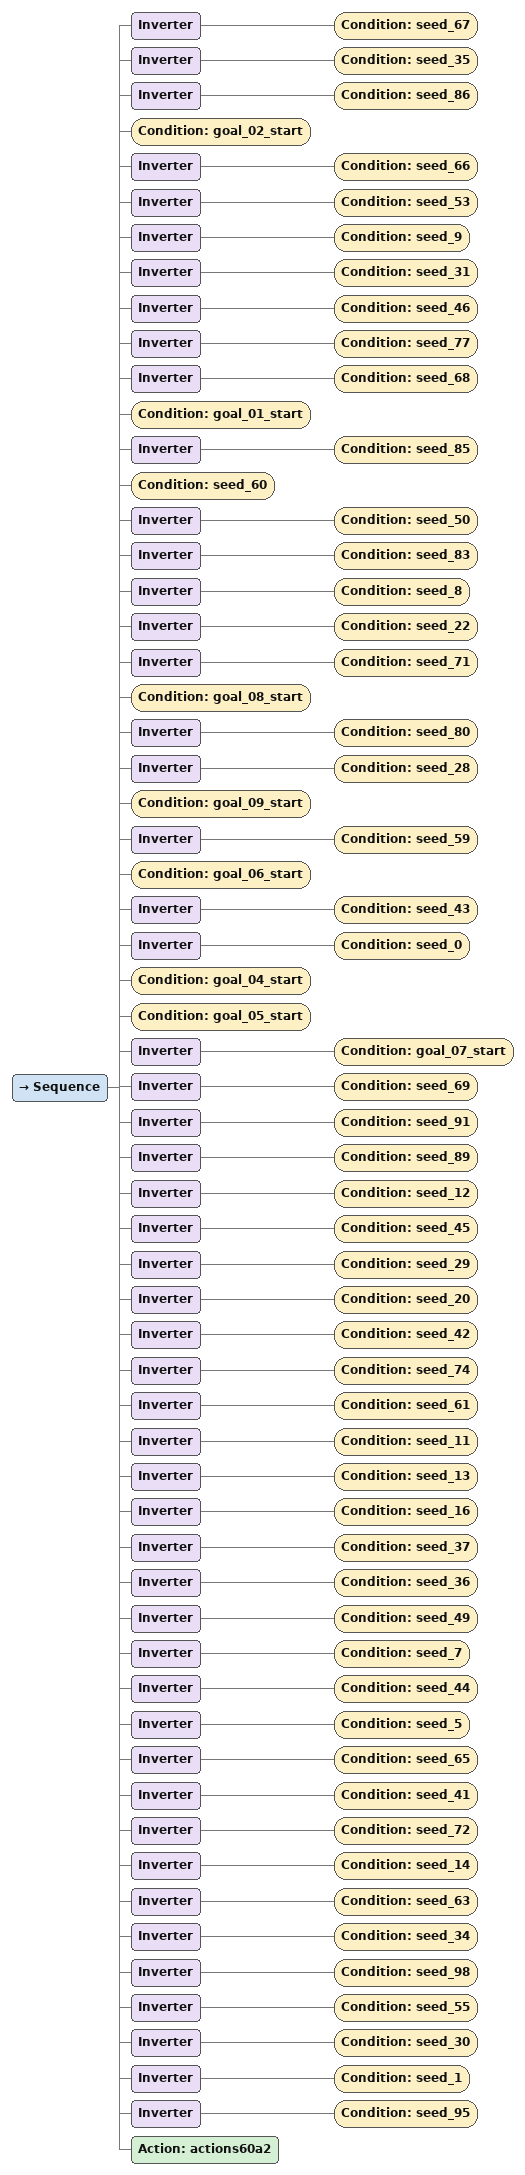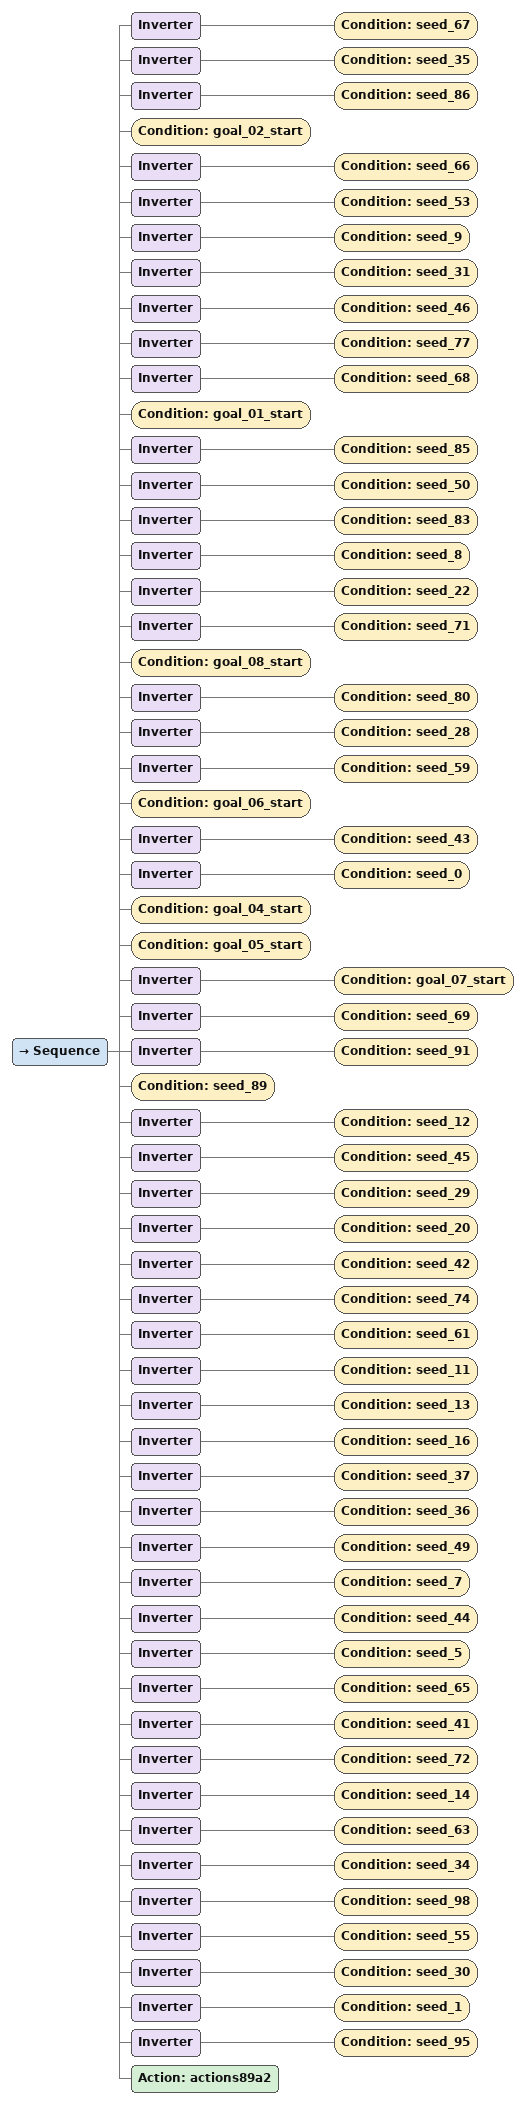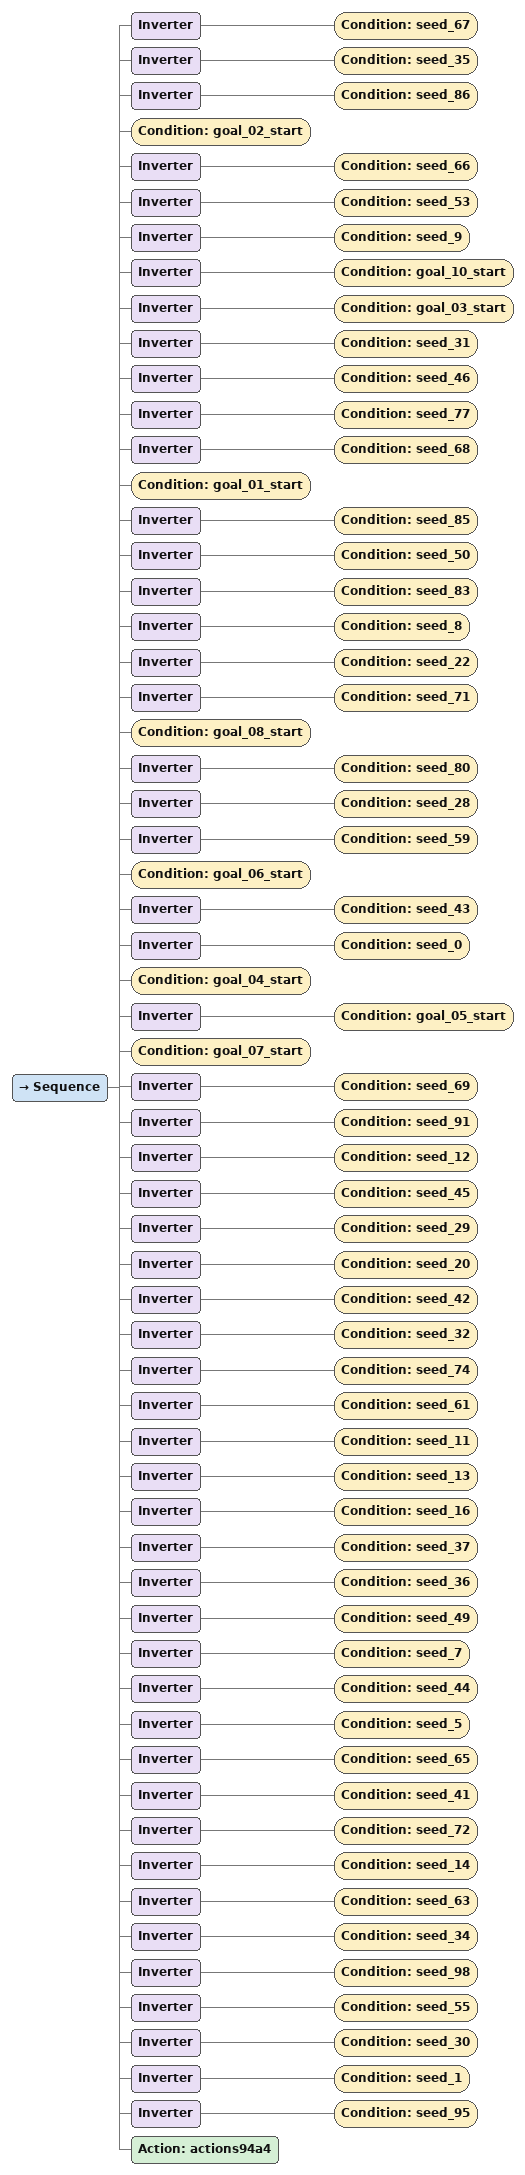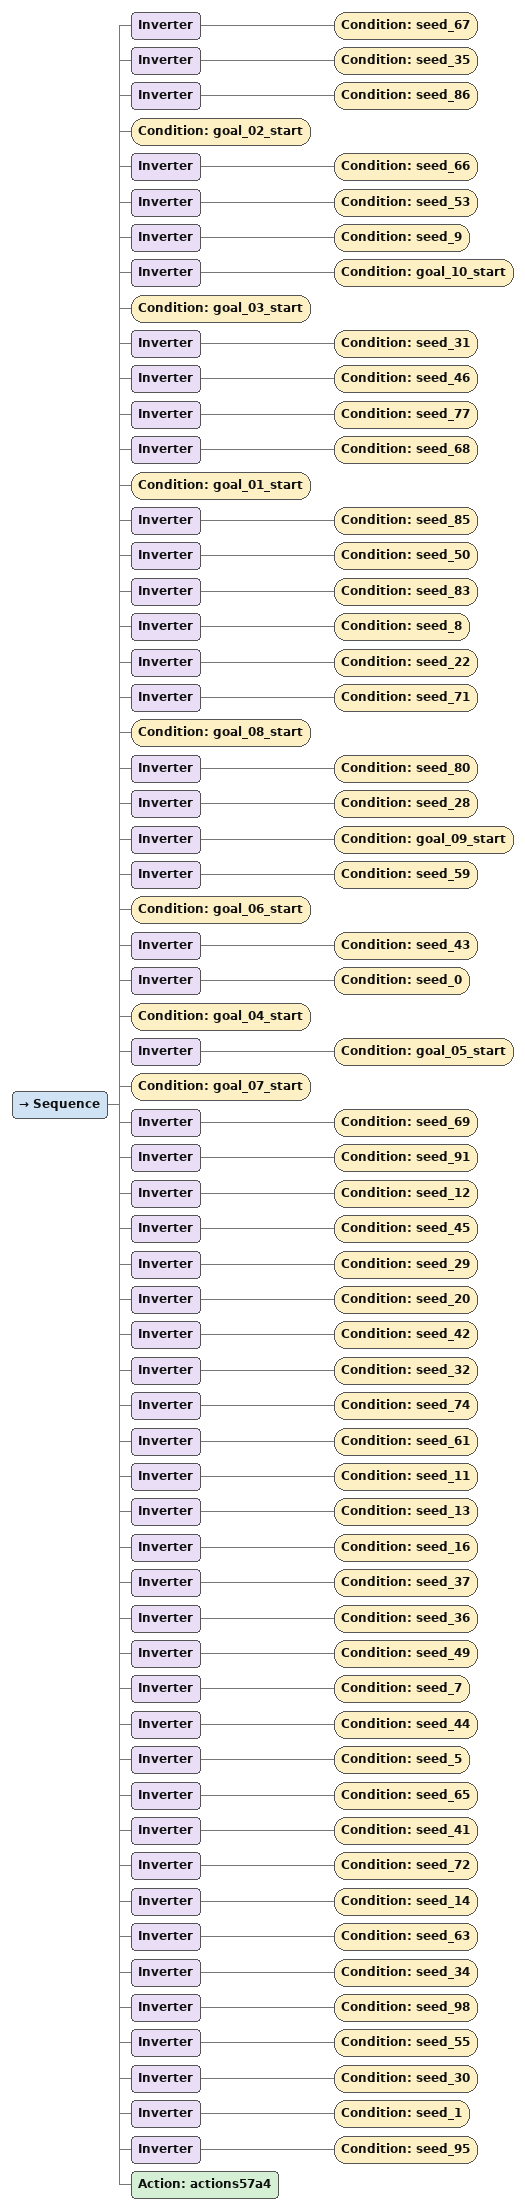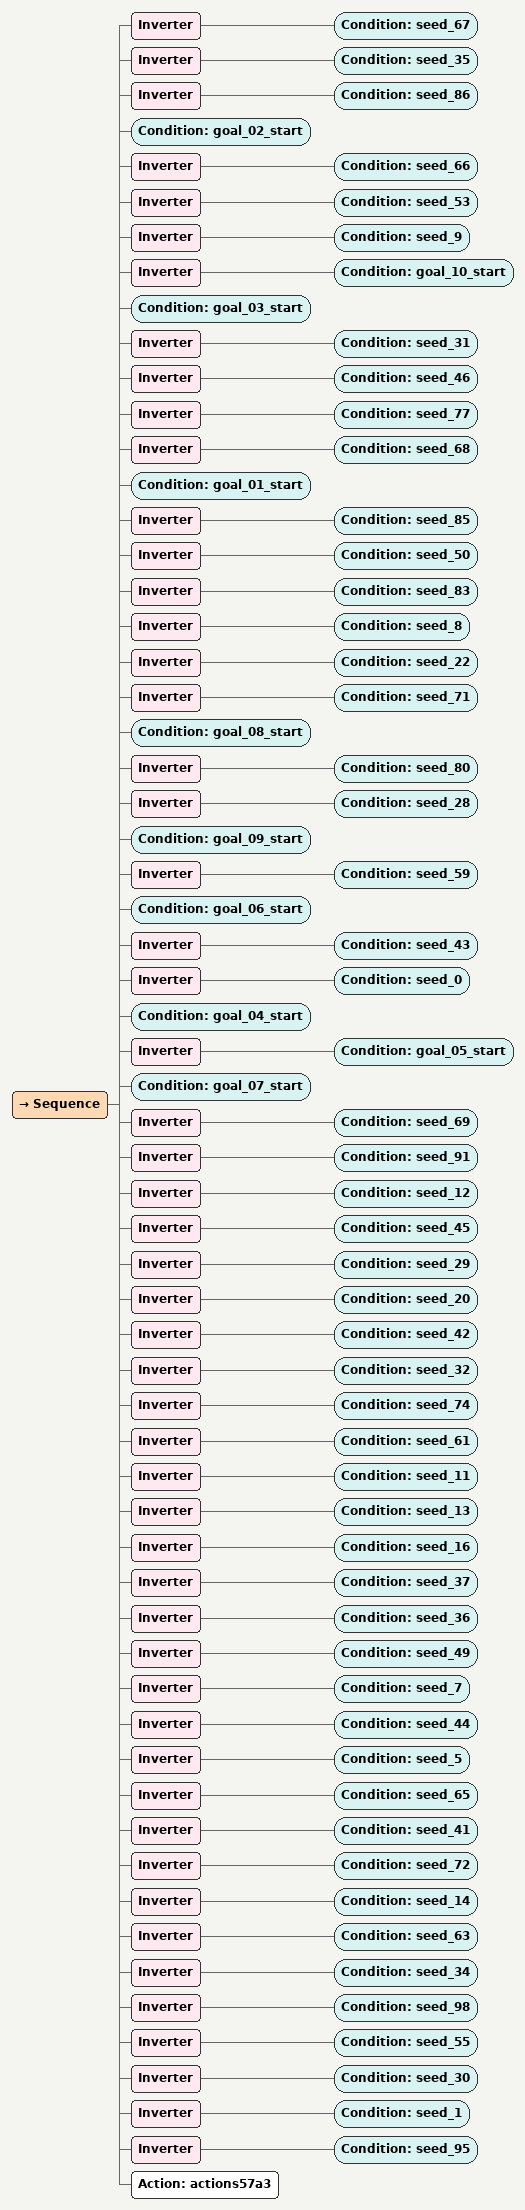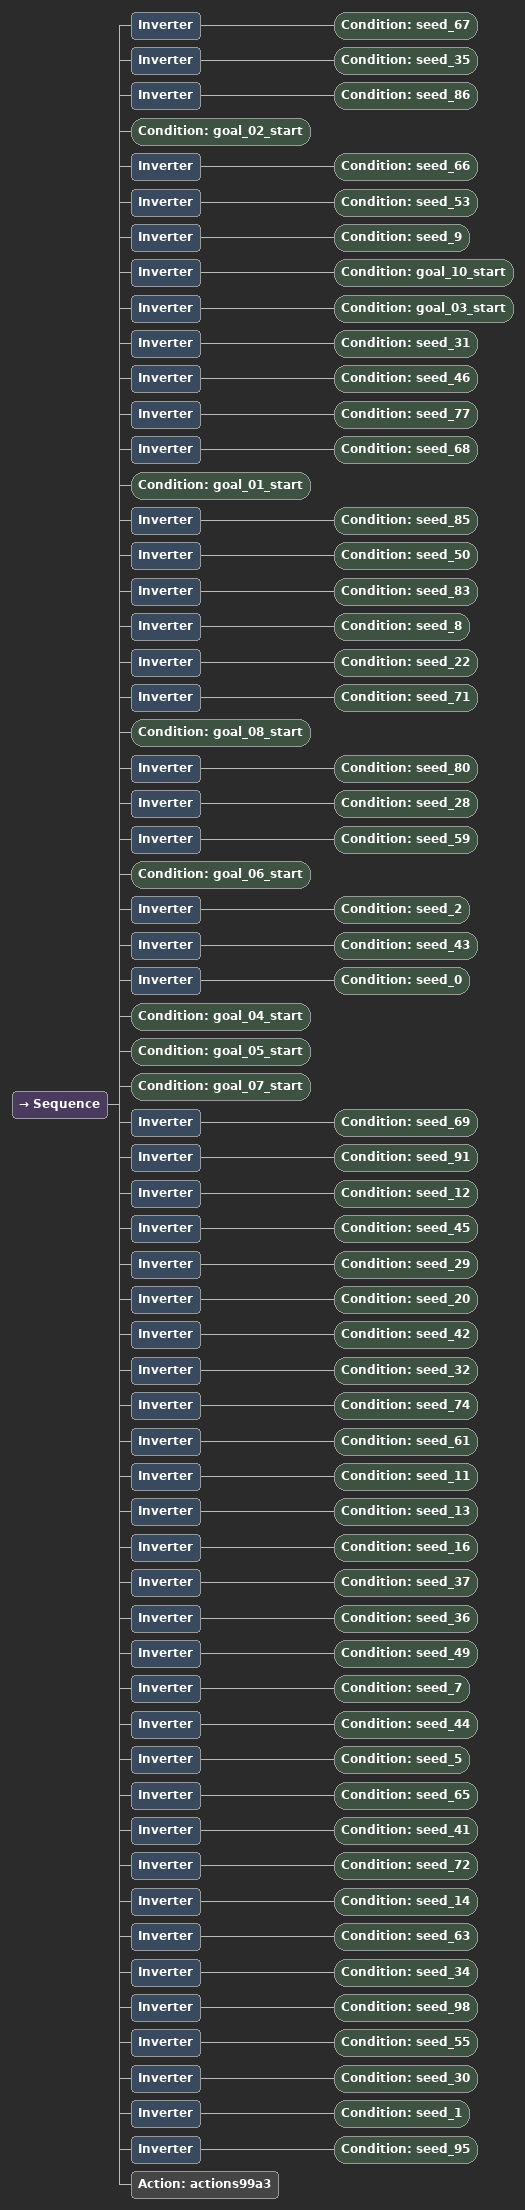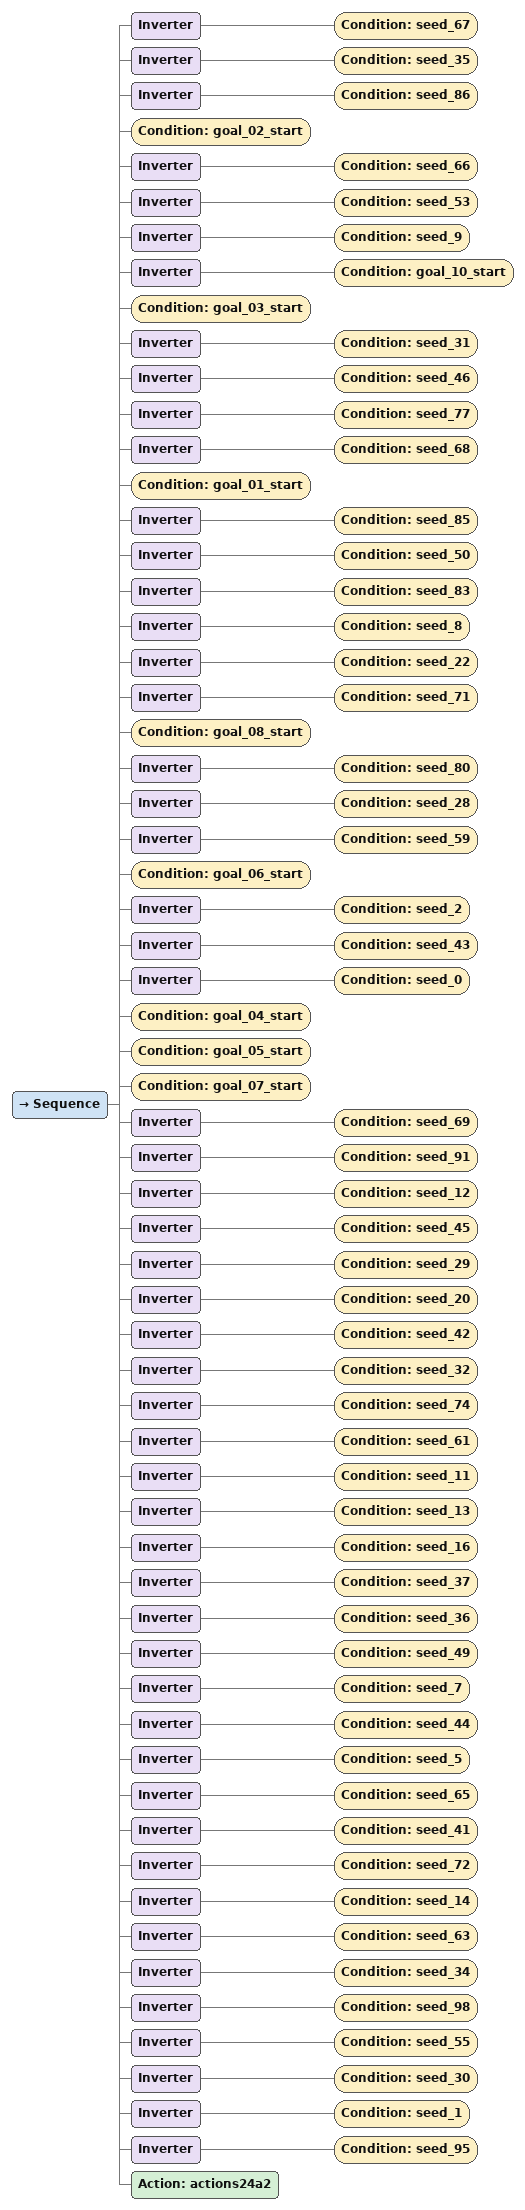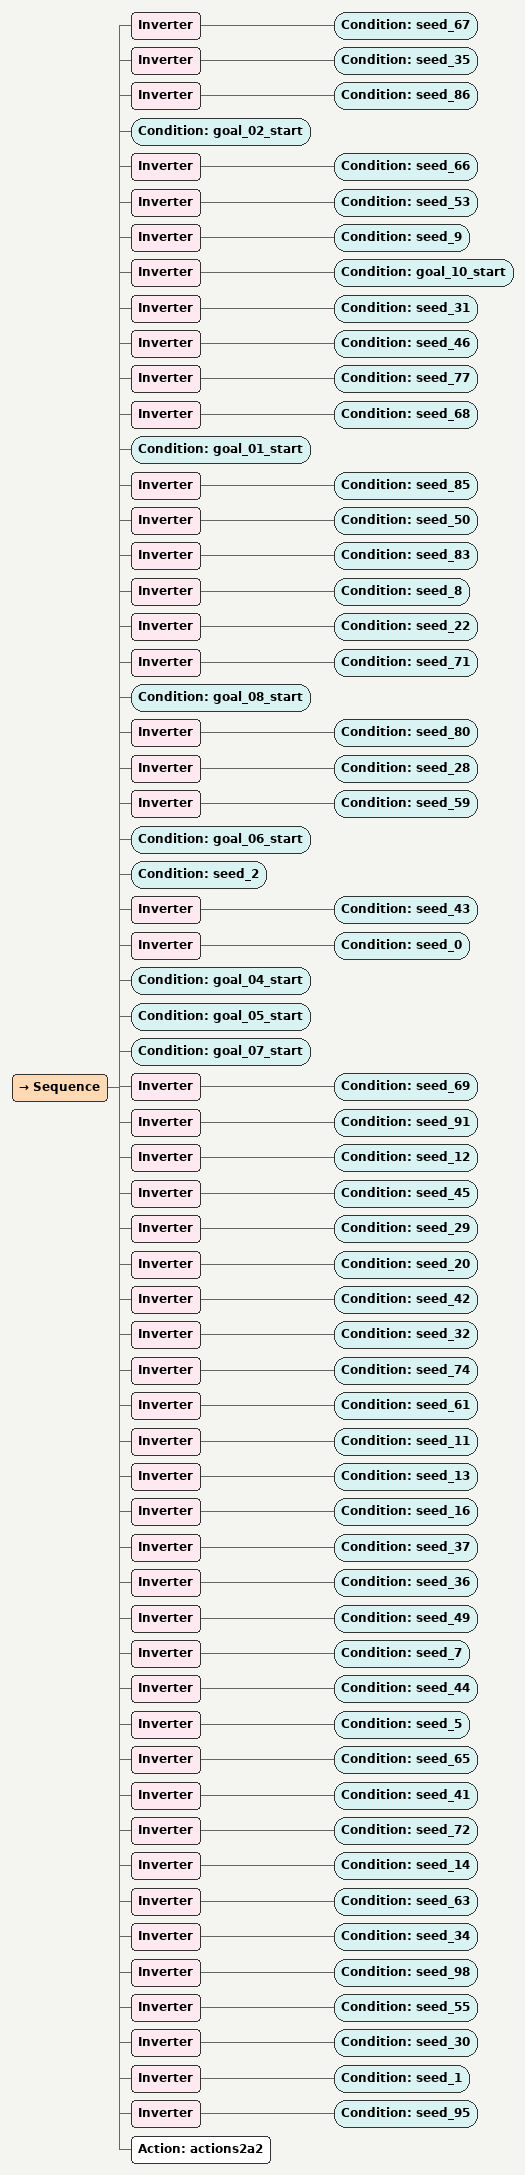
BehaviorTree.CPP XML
<Sequence>
  <Inverter>
    <Condition ID="seed_67"/>
  </Inverter>
  <Inverter>
    <Condition ID="seed_35"/>
  </Inverter>
  <Inverter>
    <Condition ID="seed_86"/>
  </Inverter>
  <Condition ID="goal_02_start"/>
  <Inverter>
    <Condition ID="seed_66"/>
  </Inverter>
  <Inverter>
    <Condition ID="seed_53"/>
  </Inverter>
  <Inverter>
    <Condition ID="seed_9"/>
  </Inverter>
  <Inverter>
    <Condition ID="seed_31"/>
  </Inverter>
  <Inverter>
    <Condition ID="seed_46"/>
  </Inverter>
  <Inverter>
    <Condition ID="seed_77"/>
  </Inverter>
  <Inverter>
    <Condition ID="seed_68"/>
  </Inverter>
  <Condition ID="goal_01_start"/>
  <Inverter>
    <Condition ID="seed_85"/>
  </Inverter>
  <Condition ID="seed_60"/>
  <Inverter>
    <Condition ID="seed_50"/>
  </Inverter>
  <Inverter>
    <Condition ID="seed_83"/>
  </Inverter>
  <Inverter>
    <Condition ID="seed_8"/>
  </Inverter>
  <Inverter>
    <Condition ID="seed_22"/>
  </Inverter>
  <Inverter>
    <Condition ID="seed_71"/>
  </Inverter>
  <Condition ID="goal_08_start"/>
  <Inverter>
    <Condition ID="seed_80"/>
  </Inverter>
  <Inverter>
    <Condition ID="seed_28"/>
  </Inverter>
  <Condition ID="goal_09_start"/>
  <Inverter>
    <Condition ID="seed_59"/>
  </Inverter>
  <Condition ID="goal_06_start"/>
  <Inverter>
    <Condition ID="seed_43"/>
  </Inverter>
  <Inverter>
    <Condition ID="seed_0"/>
  </Inverter>
  <Condition ID="goal_04_start"/>
  <Condition ID="goal_05_start"/>
  <Inverter>
    <Condition ID="goal_07_start"/>
  </Inverter>
  <Inverter>
    <Condition ID="seed_69"/>
  </Inverter>
  <Inverter>
    <Condition ID="seed_91"/>
  </Inverter>
  <Inverter>
    <Condition ID="seed_89"/>
  </Inverter>
  <Inverter>
    <Condition ID="seed_12"/>
  </Inverter>
  <Inverter>
    <Condition ID="seed_45"/>
  </Inverter>
  <Inverter>
    <Condition ID="seed_29"/>
  </Inverter>
  <Inverter>
    <Condition ID="seed_20"/>
  </Inverter>
  <Inverter>
    <Condition ID="seed_42"/>
  </Inverter>
  <Inverter>
    <Condition ID="seed_74"/>
  </Inverter>
  <Inverter>
    <Condition ID="seed_61"/>
  </Inverter>
  <Inverter>
    <Condition ID="seed_11"/>
  </Inverter>
  <Inverter>
    <Condition ID="seed_13"/>
  </Inverter>
  <Inverter>
    <Condition ID="seed_16"/>
  </Inverter>
  <Inverter>
    <Condition ID="seed_37"/>
  </Inverter>
  <Inverter>
    <Condition ID="seed_36"/>
  </Inverter>
  <Inverter>
    <Condition ID="seed_49"/>
  </Inverter>
  <Inverter>
    <Condition ID="seed_7"/>
  </Inverter>
  <Inverter>
    <Condition ID="seed_44"/>
  </Inverter>
  <Inverter>
    <Condition ID="seed_5"/>
  </Inverter>
  <Inverter>
    <Condition ID="seed_65"/>
  </Inverter>
  <Inverter>
    <Condition ID="seed_41"/>
  </Inverter>
  <Inverter>
    <Condition ID="seed_72"/>
  </Inverter>
  <Inverter>
    <Condition ID="seed_14"/>
  </Inverter>
  <Inverter>
    <Condition ID="seed_63"/>
  </Inverter>
  <Inverter>
    <Condition ID="seed_34"/>
  </Inverter>
  <Inverter>
    <Condition ID="seed_98"/>
  </Inverter>
  <Inverter>
    <Condition ID="seed_55"/>
  </Inverter>
  <Inverter>
    <Condition ID="seed_30"/>
  </Inverter>
  <Inverter>
    <Condition ID="seed_1"/>
  </Inverter>
  <Inverter>
    <Condition ID="seed_95"/>
  </Inverter>
  <Action ID="actions60a2"/>
</Sequence>

<Sequence>
  <Inverter>
    <Condition ID="seed_67"/>
  </Inverter>
  <Inverter>
    <Condition ID="seed_35"/>
  </Inverter>
  <Inverter>
    <Condition ID="seed_86"/>
  </Inverter>
  <Condition ID="goal_02_start"/>
  <Inverter>
    <Condition ID="seed_66"/>
  </Inverter>
  <Inverter>
    <Condition ID="seed_53"/>
  </Inverter>
  <Inverter>
    <Condition ID="seed_9"/>
  </Inverter>
  <Inverter>
    <Condition ID="seed_31"/>
  </Inverter>
  <Inverter>
    <Condition ID="seed_46"/>
  </Inverter>
  <Inverter>
    <Condition ID="seed_77"/>
  </Inverter>
  <Inverter>
    <Condition ID="seed_68"/>
  </Inverter>
  <Condition ID="goal_01_start"/>
  <Inverter>
    <Condition ID="seed_85"/>
  </Inverter>
  <Inverter>
    <Condition ID="seed_50"/>
  </Inverter>
  <Inverter>
    <Condition ID="seed_83"/>
  </Inverter>
  <Inverter>
    <Condition ID="seed_8"/>
  </Inverter>
  <Inverter>
    <Condition ID="seed_22"/>
  </Inverter>
  <Inverter>
    <Condition ID="seed_71"/>
  </Inverter>
  <Condition ID="goal_08_start"/>
  <Inverter>
    <Condition ID="seed_80"/>
  </Inverter>
  <Inverter>
    <Condition ID="seed_28"/>
  </Inverter>
  <Inverter>
    <Condition ID="seed_59"/>
  </Inverter>
  <Condition ID="goal_06_start"/>
  <Inverter>
    <Condition ID="seed_43"/>
  </Inverter>
  <Inverter>
    <Condition ID="seed_0"/>
  </Inverter>
  <Condition ID="goal_04_start"/>
  <Condition ID="goal_05_start"/>
  <Inverter>
    <Condition ID="goal_07_start"/>
  </Inverter>
  <Inverter>
    <Condition ID="seed_69"/>
  </Inverter>
  <Inverter>
    <Condition ID="seed_91"/>
  </Inverter>
  <Condition ID="seed_89"/>
  <Inverter>
    <Condition ID="seed_12"/>
  </Inverter>
  <Inverter>
    <Condition ID="seed_45"/>
  </Inverter>
  <Inverter>
    <Condition ID="seed_29"/>
  </Inverter>
  <Inverter>
    <Condition ID="seed_20"/>
  </Inverter>
  <Inverter>
    <Condition ID="seed_42"/>
  </Inverter>
  <Inverter>
    <Condition ID="seed_74"/>
  </Inverter>
  <Inverter>
    <Condition ID="seed_61"/>
  </Inverter>
  <Inverter>
    <Condition ID="seed_11"/>
  </Inverter>
  <Inverter>
    <Condition ID="seed_13"/>
  </Inverter>
  <Inverter>
    <Condition ID="seed_16"/>
  </Inverter>
  <Inverter>
    <Condition ID="seed_37"/>
  </Inverter>
  <Inverter>
    <Condition ID="seed_36"/>
  </Inverter>
  <Inverter>
    <Condition ID="seed_49"/>
  </Inverter>
  <Inverter>
    <Condition ID="seed_7"/>
  </Inverter>
  <Inverter>
    <Condition ID="seed_44"/>
  </Inverter>
  <Inverter>
    <Condition ID="seed_5"/>
  </Inverter>
  <Inverter>
    <Condition ID="seed_65"/>
  </Inverter>
  <Inverter>
    <Condition ID="seed_41"/>
  </Inverter>
  <Inverter>
    <Condition ID="seed_72"/>
  </Inverter>
  <Inverter>
    <Condition ID="seed_14"/>
  </Inverter>
  <Inverter>
    <Condition ID="seed_63"/>
  </Inverter>
  <Inverter>
    <Condition ID="seed_34"/>
  </Inverter>
  <Inverter>
    <Condition ID="seed_98"/>
  </Inverter>
  <Inverter>
    <Condition ID="seed_55"/>
  </Inverter>
  <Inverter>
    <Condition ID="seed_30"/>
  </Inverter>
  <Inverter>
    <Condition ID="seed_1"/>
  </Inverter>
  <Inverter>
    <Condition ID="seed_95"/>
  </Inverter>
  <Action ID="actions89a2"/>
</Sequence>

<Sequence>
  <Inverter>
    <Condition ID="seed_67"/>
  </Inverter>
  <Inverter>
    <Condition ID="seed_35"/>
  </Inverter>
  <Inverter>
    <Condition ID="seed_86"/>
  </Inverter>
  <Condition ID="goal_02_start"/>
  <Inverter>
    <Condition ID="seed_66"/>
  </Inverter>
  <Inverter>
    <Condition ID="seed_53"/>
  </Inverter>
  <Inverter>
    <Condition ID="seed_9"/>
  </Inverter>
  <Inverter>
    <Condition ID="goal_10_start"/>
  </Inverter>
  <Inverter>
    <Condition ID="goal_03_start"/>
  </Inverter>
  <Inverter>
    <Condition ID="seed_31"/>
  </Inverter>
  <Inverter>
    <Condition ID="seed_46"/>
  </Inverter>
  <Inverter>
    <Condition ID="seed_77"/>
  </Inverter>
  <Inverter>
    <Condition ID="seed_68"/>
  </Inverter>
  <Condition ID="goal_01_start"/>
  <Inverter>
    <Condition ID="seed_85"/>
  </Inverter>
  <Inverter>
    <Condition ID="seed_50"/>
  </Inverter>
  <Inverter>
    <Condition ID="seed_83"/>
  </Inverter>
  <Inverter>
    <Condition ID="seed_8"/>
  </Inverter>
  <Inverter>
    <Condition ID="seed_22"/>
  </Inverter>
  <Inverter>
    <Condition ID="seed_71"/>
  </Inverter>
  <Condition ID="goal_08_start"/>
  <Inverter>
    <Condition ID="seed_80"/>
  </Inverter>
  <Inverter>
    <Condition ID="seed_28"/>
  </Inverter>
  <Inverter>
    <Condition ID="seed_59"/>
  </Inverter>
  <Condition ID="goal_06_start"/>
  <Inverter>
    <Condition ID="seed_43"/>
  </Inverter>
  <Inverter>
    <Condition ID="seed_0"/>
  </Inverter>
  <Condition ID="goal_04_start"/>
  <Inverter>
    <Condition ID="goal_05_start"/>
  </Inverter>
  <Condition ID="goal_07_start"/>
  <Inverter>
    <Condition ID="seed_69"/>
  </Inverter>
  <Inverter>
    <Condition ID="seed_91"/>
  </Inverter>
  <Inverter>
    <Condition ID="seed_12"/>
  </Inverter>
  <Inverter>
    <Condition ID="seed_45"/>
  </Inverter>
  <Inverter>
    <Condition ID="seed_29"/>
  </Inverter>
  <Inverter>
    <Condition ID="seed_20"/>
  </Inverter>
  <Inverter>
    <Condition ID="seed_42"/>
  </Inverter>
  <Inverter>
    <Condition ID="seed_32"/>
  </Inverter>
  <Inverter>
    <Condition ID="seed_74"/>
  </Inverter>
  <Inverter>
    <Condition ID="seed_61"/>
  </Inverter>
  <Inverter>
    <Condition ID="seed_11"/>
  </Inverter>
  <Inverter>
    <Condition ID="seed_13"/>
  </Inverter>
  <Inverter>
    <Condition ID="seed_16"/>
  </Inverter>
  <Inverter>
    <Condition ID="seed_37"/>
  </Inverter>
  <Inverter>
    <Condition ID="seed_36"/>
  </Inverter>
  <Inverter>
    <Condition ID="seed_49"/>
  </Inverter>
  <Inverter>
    <Condition ID="seed_7"/>
  </Inverter>
  <Inverter>
    <Condition ID="seed_44"/>
  </Inverter>
  <Inverter>
    <Condition ID="seed_5"/>
  </Inverter>
  <Inverter>
    <Condition ID="seed_65"/>
  </Inverter>
  <Inverter>
    <Condition ID="seed_41"/>
  </Inverter>
  <Inverter>
    <Condition ID="seed_72"/>
  </Inverter>
  <Inverter>
    <Condition ID="seed_14"/>
  </Inverter>
  <Inverter>
    <Condition ID="seed_63"/>
  </Inverter>
  <Inverter>
    <Condition ID="seed_34"/>
  </Inverter>
  <Inverter>
    <Condition ID="seed_98"/>
  </Inverter>
  <Inverter>
    <Condition ID="seed_55"/>
  </Inverter>
  <Inverter>
    <Condition ID="seed_30"/>
  </Inverter>
  <Inverter>
    <Condition ID="seed_1"/>
  </Inverter>
  <Inverter>
    <Condition ID="seed_95"/>
  </Inverter>
  <Action ID="actions94a4"/>
</Sequence>

<Sequence>
  <Inverter>
    <Condition ID="seed_67"/>
  </Inverter>
  <Inverter>
    <Condition ID="seed_35"/>
  </Inverter>
  <Inverter>
    <Condition ID="seed_86"/>
  </Inverter>
  <Condition ID="goal_02_start"/>
  <Inverter>
    <Condition ID="seed_66"/>
  </Inverter>
  <Inverter>
    <Condition ID="seed_53"/>
  </Inverter>
  <Inverter>
    <Condition ID="seed_9"/>
  </Inverter>
  <Inverter>
    <Condition ID="goal_10_start"/>
  </Inverter>
  <Condition ID="goal_03_start"/>
  <Inverter>
    <Condition ID="seed_31"/>
  </Inverter>
  <Inverter>
    <Condition ID="seed_46"/>
  </Inverter>
  <Inverter>
    <Condition ID="seed_77"/>
  </Inverter>
  <Inverter>
    <Condition ID="seed_68"/>
  </Inverter>
  <Condition ID="goal_01_start"/>
  <Inverter>
    <Condition ID="seed_85"/>
  </Inverter>
  <Inverter>
    <Condition ID="seed_50"/>
  </Inverter>
  <Inverter>
    <Condition ID="seed_83"/>
  </Inverter>
  <Inverter>
    <Condition ID="seed_8"/>
  </Inverter>
  <Inverter>
    <Condition ID="seed_22"/>
  </Inverter>
  <Inverter>
    <Condition ID="seed_71"/>
  </Inverter>
  <Condition ID="goal_08_start"/>
  <Inverter>
    <Condition ID="seed_80"/>
  </Inverter>
  <Inverter>
    <Condition ID="seed_28"/>
  </Inverter>
  <Inverter>
    <Condition ID="goal_09_start"/>
  </Inverter>
  <Inverter>
    <Condition ID="seed_59"/>
  </Inverter>
  <Condition ID="goal_06_start"/>
  <Inverter>
    <Condition ID="seed_43"/>
  </Inverter>
  <Inverter>
    <Condition ID="seed_0"/>
  </Inverter>
  <Condition ID="goal_04_start"/>
  <Inverter>
    <Condition ID="goal_05_start"/>
  </Inverter>
  <Condition ID="goal_07_start"/>
  <Inverter>
    <Condition ID="seed_69"/>
  </Inverter>
  <Inverter>
    <Condition ID="seed_91"/>
  </Inverter>
  <Inverter>
    <Condition ID="seed_12"/>
  </Inverter>
  <Inverter>
    <Condition ID="seed_45"/>
  </Inverter>
  <Inverter>
    <Condition ID="seed_29"/>
  </Inverter>
  <Inverter>
    <Condition ID="seed_20"/>
  </Inverter>
  <Inverter>
    <Condition ID="seed_42"/>
  </Inverter>
  <Inverter>
    <Condition ID="seed_32"/>
  </Inverter>
  <Inverter>
    <Condition ID="seed_74"/>
  </Inverter>
  <Inverter>
    <Condition ID="seed_61"/>
  </Inverter>
  <Inverter>
    <Condition ID="seed_11"/>
  </Inverter>
  <Inverter>
    <Condition ID="seed_13"/>
  </Inverter>
  <Inverter>
    <Condition ID="seed_16"/>
  </Inverter>
  <Inverter>
    <Condition ID="seed_37"/>
  </Inverter>
  <Inverter>
    <Condition ID="seed_36"/>
  </Inverter>
  <Inverter>
    <Condition ID="seed_49"/>
  </Inverter>
  <Inverter>
    <Condition ID="seed_7"/>
  </Inverter>
  <Inverter>
    <Condition ID="seed_44"/>
  </Inverter>
  <Inverter>
    <Condition ID="seed_5"/>
  </Inverter>
  <Inverter>
    <Condition ID="seed_65"/>
  </Inverter>
  <Inverter>
    <Condition ID="seed_41"/>
  </Inverter>
  <Inverter>
    <Condition ID="seed_72"/>
  </Inverter>
  <Inverter>
    <Condition ID="seed_14"/>
  </Inverter>
  <Inverter>
    <Condition ID="seed_63"/>
  </Inverter>
  <Inverter>
    <Condition ID="seed_34"/>
  </Inverter>
  <Inverter>
    <Condition ID="seed_98"/>
  </Inverter>
  <Inverter>
    <Condition ID="seed_55"/>
  </Inverter>
  <Inverter>
    <Condition ID="seed_30"/>
  </Inverter>
  <Inverter>
    <Condition ID="seed_1"/>
  </Inverter>
  <Inverter>
    <Condition ID="seed_95"/>
  </Inverter>
  <Action ID="actions57a4"/>
</Sequence>

<Sequence>
  <Inverter>
    <Condition ID="seed_67"/>
  </Inverter>
  <Inverter>
    <Condition ID="seed_35"/>
  </Inverter>
  <Inverter>
    <Condition ID="seed_86"/>
  </Inverter>
  <Condition ID="goal_02_start"/>
  <Inverter>
    <Condition ID="seed_66"/>
  </Inverter>
  <Inverter>
    <Condition ID="seed_53"/>
  </Inverter>
  <Inverter>
    <Condition ID="seed_9"/>
  </Inverter>
  <Inverter>
    <Condition ID="goal_10_start"/>
  </Inverter>
  <Condition ID="goal_03_start"/>
  <Inverter>
    <Condition ID="seed_31"/>
  </Inverter>
  <Inverter>
    <Condition ID="seed_46"/>
  </Inverter>
  <Inverter>
    <Condition ID="seed_77"/>
  </Inverter>
  <Inverter>
    <Condition ID="seed_68"/>
  </Inverter>
  <Condition ID="goal_01_start"/>
  <Inverter>
    <Condition ID="seed_85"/>
  </Inverter>
  <Inverter>
    <Condition ID="seed_50"/>
  </Inverter>
  <Inverter>
    <Condition ID="seed_83"/>
  </Inverter>
  <Inverter>
    <Condition ID="seed_8"/>
  </Inverter>
  <Inverter>
    <Condition ID="seed_22"/>
  </Inverter>
  <Inverter>
    <Condition ID="seed_71"/>
  </Inverter>
  <Condition ID="goal_08_start"/>
  <Inverter>
    <Condition ID="seed_80"/>
  </Inverter>
  <Inverter>
    <Condition ID="seed_28"/>
  </Inverter>
  <Condition ID="goal_09_start"/>
  <Inverter>
    <Condition ID="seed_59"/>
  </Inverter>
  <Condition ID="goal_06_start"/>
  <Inverter>
    <Condition ID="seed_43"/>
  </Inverter>
  <Inverter>
    <Condition ID="seed_0"/>
  </Inverter>
  <Condition ID="goal_04_start"/>
  <Inverter>
    <Condition ID="goal_05_start"/>
  </Inverter>
  <Condition ID="goal_07_start"/>
  <Inverter>
    <Condition ID="seed_69"/>
  </Inverter>
  <Inverter>
    <Condition ID="seed_91"/>
  </Inverter>
  <Inverter>
    <Condition ID="seed_12"/>
  </Inverter>
  <Inverter>
    <Condition ID="seed_45"/>
  </Inverter>
  <Inverter>
    <Condition ID="seed_29"/>
  </Inverter>
  <Inverter>
    <Condition ID="seed_20"/>
  </Inverter>
  <Inverter>
    <Condition ID="seed_42"/>
  </Inverter>
  <Inverter>
    <Condition ID="seed_32"/>
  </Inverter>
  <Inverter>
    <Condition ID="seed_74"/>
  </Inverter>
  <Inverter>
    <Condition ID="seed_61"/>
  </Inverter>
  <Inverter>
    <Condition ID="seed_11"/>
  </Inverter>
  <Inverter>
    <Condition ID="seed_13"/>
  </Inverter>
  <Inverter>
    <Condition ID="seed_16"/>
  </Inverter>
  <Inverter>
    <Condition ID="seed_37"/>
  </Inverter>
  <Inverter>
    <Condition ID="seed_36"/>
  </Inverter>
  <Inverter>
    <Condition ID="seed_49"/>
  </Inverter>
  <Inverter>
    <Condition ID="seed_7"/>
  </Inverter>
  <Inverter>
    <Condition ID="seed_44"/>
  </Inverter>
  <Inverter>
    <Condition ID="seed_5"/>
  </Inverter>
  <Inverter>
    <Condition ID="seed_65"/>
  </Inverter>
  <Inverter>
    <Condition ID="seed_41"/>
  </Inverter>
  <Inverter>
    <Condition ID="seed_72"/>
  </Inverter>
  <Inverter>
    <Condition ID="seed_14"/>
  </Inverter>
  <Inverter>
    <Condition ID="seed_63"/>
  </Inverter>
  <Inverter>
    <Condition ID="seed_34"/>
  </Inverter>
  <Inverter>
    <Condition ID="seed_98"/>
  </Inverter>
  <Inverter>
    <Condition ID="seed_55"/>
  </Inverter>
  <Inverter>
    <Condition ID="seed_30"/>
  </Inverter>
  <Inverter>
    <Condition ID="seed_1"/>
  </Inverter>
  <Inverter>
    <Condition ID="seed_95"/>
  </Inverter>
  <Action ID="actions57a3"/>
</Sequence>

<Sequence>
  <Inverter>
    <Condition ID="seed_67"/>
  </Inverter>
  <Inverter>
    <Condition ID="seed_35"/>
  </Inverter>
  <Inverter>
    <Condition ID="seed_86"/>
  </Inverter>
  <Condition ID="goal_02_start"/>
  <Inverter>
    <Condition ID="seed_66"/>
  </Inverter>
  <Inverter>
    <Condition ID="seed_53"/>
  </Inverter>
  <Inverter>
    <Condition ID="seed_9"/>
  </Inverter>
  <Inverter>
    <Condition ID="goal_10_start"/>
  </Inverter>
  <Inverter>
    <Condition ID="goal_03_start"/>
  </Inverter>
  <Inverter>
    <Condition ID="seed_31"/>
  </Inverter>
  <Inverter>
    <Condition ID="seed_46"/>
  </Inverter>
  <Inverter>
    <Condition ID="seed_77"/>
  </Inverter>
  <Inverter>
    <Condition ID="seed_68"/>
  </Inverter>
  <Condition ID="goal_01_start"/>
  <Inverter>
    <Condition ID="seed_85"/>
  </Inverter>
  <Inverter>
    <Condition ID="seed_50"/>
  </Inverter>
  <Inverter>
    <Condition ID="seed_83"/>
  </Inverter>
  <Inverter>
    <Condition ID="seed_8"/>
  </Inverter>
  <Inverter>
    <Condition ID="seed_22"/>
  </Inverter>
  <Inverter>
    <Condition ID="seed_71"/>
  </Inverter>
  <Condition ID="goal_08_start"/>
  <Inverter>
    <Condition ID="seed_80"/>
  </Inverter>
  <Inverter>
    <Condition ID="seed_28"/>
  </Inverter>
  <Inverter>
    <Condition ID="seed_59"/>
  </Inverter>
  <Condition ID="goal_06_start"/>
  <Inverter>
    <Condition ID="seed_2"/>
  </Inverter>
  <Inverter>
    <Condition ID="seed_43"/>
  </Inverter>
  <Inverter>
    <Condition ID="seed_0"/>
  </Inverter>
  <Condition ID="goal_04_start"/>
  <Condition ID="goal_05_start"/>
  <Condition ID="goal_07_start"/>
  <Inverter>
    <Condition ID="seed_69"/>
  </Inverter>
  <Inverter>
    <Condition ID="seed_91"/>
  </Inverter>
  <Inverter>
    <Condition ID="seed_12"/>
  </Inverter>
  <Inverter>
    <Condition ID="seed_45"/>
  </Inverter>
  <Inverter>
    <Condition ID="seed_29"/>
  </Inverter>
  <Inverter>
    <Condition ID="seed_20"/>
  </Inverter>
  <Inverter>
    <Condition ID="seed_42"/>
  </Inverter>
  <Inverter>
    <Condition ID="seed_32"/>
  </Inverter>
  <Inverter>
    <Condition ID="seed_74"/>
  </Inverter>
  <Inverter>
    <Condition ID="seed_61"/>
  </Inverter>
  <Inverter>
    <Condition ID="seed_11"/>
  </Inverter>
  <Inverter>
    <Condition ID="seed_13"/>
  </Inverter>
  <Inverter>
    <Condition ID="seed_16"/>
  </Inverter>
  <Inverter>
    <Condition ID="seed_37"/>
  </Inverter>
  <Inverter>
    <Condition ID="seed_36"/>
  </Inverter>
  <Inverter>
    <Condition ID="seed_49"/>
  </Inverter>
  <Inverter>
    <Condition ID="seed_7"/>
  </Inverter>
  <Inverter>
    <Condition ID="seed_44"/>
  </Inverter>
  <Inverter>
    <Condition ID="seed_5"/>
  </Inverter>
  <Inverter>
    <Condition ID="seed_65"/>
  </Inverter>
  <Inverter>
    <Condition ID="seed_41"/>
  </Inverter>
  <Inverter>
    <Condition ID="seed_72"/>
  </Inverter>
  <Inverter>
    <Condition ID="seed_14"/>
  </Inverter>
  <Inverter>
    <Condition ID="seed_63"/>
  </Inverter>
  <Inverter>
    <Condition ID="seed_34"/>
  </Inverter>
  <Inverter>
    <Condition ID="seed_98"/>
  </Inverter>
  <Inverter>
    <Condition ID="seed_55"/>
  </Inverter>
  <Inverter>
    <Condition ID="seed_30"/>
  </Inverter>
  <Inverter>
    <Condition ID="seed_1"/>
  </Inverter>
  <Inverter>
    <Condition ID="seed_95"/>
  </Inverter>
  <Action ID="actions99a3"/>
</Sequence>

<Sequence>
  <Inverter>
    <Condition ID="seed_67"/>
  </Inverter>
  <Inverter>
    <Condition ID="seed_35"/>
  </Inverter>
  <Inverter>
    <Condition ID="seed_86"/>
  </Inverter>
  <Condition ID="goal_02_start"/>
  <Inverter>
    <Condition ID="seed_66"/>
  </Inverter>
  <Inverter>
    <Condition ID="seed_53"/>
  </Inverter>
  <Inverter>
    <Condition ID="seed_9"/>
  </Inverter>
  <Inverter>
    <Condition ID="goal_10_start"/>
  </Inverter>
  <Condition ID="goal_03_start"/>
  <Inverter>
    <Condition ID="seed_31"/>
  </Inverter>
  <Inverter>
    <Condition ID="seed_46"/>
  </Inverter>
  <Inverter>
    <Condition ID="seed_77"/>
  </Inverter>
  <Inverter>
    <Condition ID="seed_68"/>
  </Inverter>
  <Condition ID="goal_01_start"/>
  <Inverter>
    <Condition ID="seed_85"/>
  </Inverter>
  <Inverter>
    <Condition ID="seed_50"/>
  </Inverter>
  <Inverter>
    <Condition ID="seed_83"/>
  </Inverter>
  <Inverter>
    <Condition ID="seed_8"/>
  </Inverter>
  <Inverter>
    <Condition ID="seed_22"/>
  </Inverter>
  <Inverter>
    <Condition ID="seed_71"/>
  </Inverter>
  <Condition ID="goal_08_start"/>
  <Inverter>
    <Condition ID="seed_80"/>
  </Inverter>
  <Inverter>
    <Condition ID="seed_28"/>
  </Inverter>
  <Inverter>
    <Condition ID="seed_59"/>
  </Inverter>
  <Condition ID="goal_06_start"/>
  <Inverter>
    <Condition ID="seed_2"/>
  </Inverter>
  <Inverter>
    <Condition ID="seed_43"/>
  </Inverter>
  <Inverter>
    <Condition ID="seed_0"/>
  </Inverter>
  <Condition ID="goal_04_start"/>
  <Condition ID="goal_05_start"/>
  <Condition ID="goal_07_start"/>
  <Inverter>
    <Condition ID="seed_69"/>
  </Inverter>
  <Inverter>
    <Condition ID="seed_91"/>
  </Inverter>
  <Inverter>
    <Condition ID="seed_12"/>
  </Inverter>
  <Inverter>
    <Condition ID="seed_45"/>
  </Inverter>
  <Inverter>
    <Condition ID="seed_29"/>
  </Inverter>
  <Inverter>
    <Condition ID="seed_20"/>
  </Inverter>
  <Inverter>
    <Condition ID="seed_42"/>
  </Inverter>
  <Inverter>
    <Condition ID="seed_32"/>
  </Inverter>
  <Inverter>
    <Condition ID="seed_74"/>
  </Inverter>
  <Inverter>
    <Condition ID="seed_61"/>
  </Inverter>
  <Inverter>
    <Condition ID="seed_11"/>
  </Inverter>
  <Inverter>
    <Condition ID="seed_13"/>
  </Inverter>
  <Inverter>
    <Condition ID="seed_16"/>
  </Inverter>
  <Inverter>
    <Condition ID="seed_37"/>
  </Inverter>
  <Inverter>
    <Condition ID="seed_36"/>
  </Inverter>
  <Inverter>
    <Condition ID="seed_49"/>
  </Inverter>
  <Inverter>
    <Condition ID="seed_7"/>
  </Inverter>
  <Inverter>
    <Condition ID="seed_44"/>
  </Inverter>
  <Inverter>
    <Condition ID="seed_5"/>
  </Inverter>
  <Inverter>
    <Condition ID="seed_65"/>
  </Inverter>
  <Inverter>
    <Condition ID="seed_41"/>
  </Inverter>
  <Inverter>
    <Condition ID="seed_72"/>
  </Inverter>
  <Inverter>
    <Condition ID="seed_14"/>
  </Inverter>
  <Inverter>
    <Condition ID="seed_63"/>
  </Inverter>
  <Inverter>
    <Condition ID="seed_34"/>
  </Inverter>
  <Inverter>
    <Condition ID="seed_98"/>
  </Inverter>
  <Inverter>
    <Condition ID="seed_55"/>
  </Inverter>
  <Inverter>
    <Condition ID="seed_30"/>
  </Inverter>
  <Inverter>
    <Condition ID="seed_1"/>
  </Inverter>
  <Inverter>
    <Condition ID="seed_95"/>
  </Inverter>
  <Action ID="actions24a2"/>
</Sequence>

<Sequence>
  <Inverter>
    <Condition ID="seed_67"/>
  </Inverter>
  <Inverter>
    <Condition ID="seed_35"/>
  </Inverter>
  <Inverter>
    <Condition ID="seed_86"/>
  </Inverter>
  <Condition ID="goal_02_start"/>
  <Inverter>
    <Condition ID="seed_66"/>
  </Inverter>
  <Inverter>
    <Condition ID="seed_53"/>
  </Inverter>
  <Inverter>
    <Condition ID="seed_9"/>
  </Inverter>
  <Inverter>
    <Condition ID="goal_10_start"/>
  </Inverter>
  <Inverter>
    <Condition ID="seed_31"/>
  </Inverter>
  <Inverter>
    <Condition ID="seed_46"/>
  </Inverter>
  <Inverter>
    <Condition ID="seed_77"/>
  </Inverter>
  <Inverter>
    <Condition ID="seed_68"/>
  </Inverter>
  <Condition ID="goal_01_start"/>
  <Inverter>
    <Condition ID="seed_85"/>
  </Inverter>
  <Inverter>
    <Condition ID="seed_50"/>
  </Inverter>
  <Inverter>
    <Condition ID="seed_83"/>
  </Inverter>
  <Inverter>
    <Condition ID="seed_8"/>
  </Inverter>
  <Inverter>
    <Condition ID="seed_22"/>
  </Inverter>
  <Inverter>
    <Condition ID="seed_71"/>
  </Inverter>
  <Condition ID="goal_08_start"/>
  <Inverter>
    <Condition ID="seed_80"/>
  </Inverter>
  <Inverter>
    <Condition ID="seed_28"/>
  </Inverter>
  <Inverter>
    <Condition ID="seed_59"/>
  </Inverter>
  <Condition ID="goal_06_start"/>
  <Condition ID="seed_2"/>
  <Inverter>
    <Condition ID="seed_43"/>
  </Inverter>
  <Inverter>
    <Condition ID="seed_0"/>
  </Inverter>
  <Condition ID="goal_04_start"/>
  <Condition ID="goal_05_start"/>
  <Condition ID="goal_07_start"/>
  <Inverter>
    <Condition ID="seed_69"/>
  </Inverter>
  <Inverter>
    <Condition ID="seed_91"/>
  </Inverter>
  <Inverter>
    <Condition ID="seed_12"/>
  </Inverter>
  <Inverter>
    <Condition ID="seed_45"/>
  </Inverter>
  <Inverter>
    <Condition ID="seed_29"/>
  </Inverter>
  <Inverter>
    <Condition ID="seed_20"/>
  </Inverter>
  <Inverter>
    <Condition ID="seed_42"/>
  </Inverter>
  <Inverter>
    <Condition ID="seed_32"/>
  </Inverter>
  <Inverter>
    <Condition ID="seed_74"/>
  </Inverter>
  <Inverter>
    <Condition ID="seed_61"/>
  </Inverter>
  <Inverter>
    <Condition ID="seed_11"/>
  </Inverter>
  <Inverter>
    <Condition ID="seed_13"/>
  </Inverter>
  <Inverter>
    <Condition ID="seed_16"/>
  </Inverter>
  <Inverter>
    <Condition ID="seed_37"/>
  </Inverter>
  <Inverter>
    <Condition ID="seed_36"/>
  </Inverter>
  <Inverter>
    <Condition ID="seed_49"/>
  </Inverter>
  <Inverter>
    <Condition ID="seed_7"/>
  </Inverter>
  <Inverter>
    <Condition ID="seed_44"/>
  </Inverter>
  <Inverter>
    <Condition ID="seed_5"/>
  </Inverter>
  <Inverter>
    <Condition ID="seed_65"/>
  </Inverter>
  <Inverter>
    <Condition ID="seed_41"/>
  </Inverter>
  <Inverter>
    <Condition ID="seed_72"/>
  </Inverter>
  <Inverter>
    <Condition ID="seed_14"/>
  </Inverter>
  <Inverter>
    <Condition ID="seed_63"/>
  </Inverter>
  <Inverter>
    <Condition ID="seed_34"/>
  </Inverter>
  <Inverter>
    <Condition ID="seed_98"/>
  </Inverter>
  <Inverter>
    <Condition ID="seed_55"/>
  </Inverter>
  <Inverter>
    <Condition ID="seed_30"/>
  </Inverter>
  <Inverter>
    <Condition ID="seed_1"/>
  </Inverter>
  <Inverter>
    <Condition ID="seed_95"/>
  </Inverter>
  <Action ID="actions2a2"/>
</Sequence>
